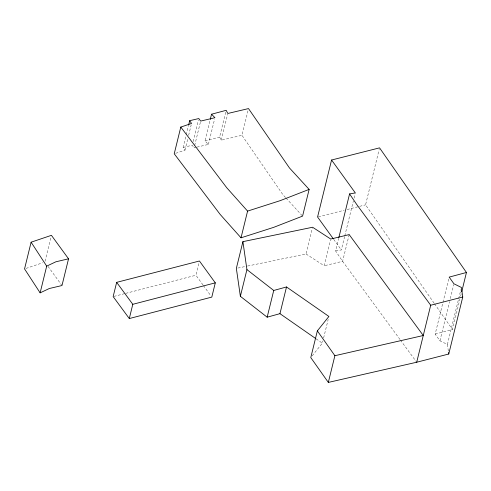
<?xml version="1.0" encoding="UTF-8"?>
<svg xmlns="http://www.w3.org/2000/svg" width="491" height="491" viewBox="0 0 491 491"><rect width="100%" height="100%" fill="white"/><g stroke="black" fill="none" stroke-linecap="round" stroke-linejoin="round"><path stroke-width="0.37" stroke-dasharray="2.46 1.84" d="M45.037 261.304L51.052 236.815M175.668 153.309L184.984 150.172L183.118 147.404L186.034 135.528M186.218 134.786L188.403 125.88M184.984 150.172L187.715 139.039M188.63 135.326L191.183 124.941M193.159 141.555L198.444 120.031M196.247 147.294L194.105 147.803L194.467 146.318M194.651 145.575L200.481 121.829M196.959 147.128L208.374 144.428L204.98 140.929L210.265 119.411M208.374 144.428L214.573 119.196M247.961 110.806L241.946 135.295L221.251 140.18L219.618 137.032L225.817 111.801M221.251 140.18L227.628 114.213M202.986 284.958L195.934 275.242L199.082 262.421M247.593 266.042L306.028 253.964L312.411 227.99M306.028 253.964L324.177 265.76L330.56 239.786M399.993 339.465L342.614 261.316L335.574 250.907L338.667 238.325M335.574 250.907L341.331 249.931L344.602 236.613M344.786 235.87L353.33 201.083M354.054 198.125L355.146 193.681M312.172 355.865L322.342 343.178L322.894 340.95M323.618 337.98L328.178 319.432M349.181 234.6L342.614 261.316L324.177 265.76M434.112 303.168L365.562 204.851L379.193 149.338M448.338 351.077L447.405 344.467L439.936 340.779L435.167 334.113L442.808 303.027M442.986 302.284L448.805 278.6M439.936 340.779L449.572 301.554M450.296 298.589L453.752 284.528M447.405 344.467L460.859 289.696M435.167 334.113L452.45 329.473L459.907 299.123M460.632 296.165L461.362 293.207M25.998 268.424L42.68 262.777M204.98 140.929L219.618 137.032M113.894 296.411L124.978 293.55M125.721 293.36L195.934 275.242M318.315 216.819L344.148 210.271M347.106 209.528L358.915 206.533M359.651 206.343L365.562 204.851M183.118 147.404L192.251 145.262L194.105 147.803M237.853 268.055L246.838 266.196M316.112 338.839L322.342 343.178M285.498 197.492L282.908 194.675L241.946 135.295M286.014 198.057L302.063 215.543M400.441 340.079L416.251 361.615M48.008 266.368L61.528 284.915M203.427 285.566L210.915 295.889M333.708 239.375L341.331 249.931M434.547 303.794L452.45 329.473"/><path stroke-width="0.74" d="M31.111 242.198L24.55 268.915L40.127 292.857L49.321 288.512L61.983 285.529L68.544 258.818L51.42 235.33L31.111 242.198L46.694 266.14L40.127 292.857M116.655 282.356L113.151 296.601L129.293 318.555L211.799 297.104L215.297 282.853L199.432 260.997L116.655 282.356L132.791 304.31L129.293 318.555M211.541 114.219L214.935 117.711L200.666 121.087L198.812 118.552L189.679 120.688L191.545 123.456L180.792 127.077L174.231 153.787L220.177 214.444L241.02 237.816L273.683 227.351L302.579 216.108L309.14 189.391L289.469 167.959L248.507 108.585L227.812 113.47L226.179 110.315L211.541 114.219L210.265 119.411M188.587 125.137L189.679 120.688M241.02 237.816L247.581 211.105L226.738 187.728L180.792 127.077M333.26 238.749L317.573 217.01L331.572 160.017L379.561 147.859L466.45 272.48L449.167 277.12L453.936 283.792L461.405 287.474L462.755 297.024L448.756 354.011L416.706 362.229L328.326 382.415L334.887 355.705L423.267 335.513L349.181 234.6L330.744 239.043L312.595 227.247L242.916 241.652L236.349 268.362L240.369 296.319L267.165 317.18L279.95 313.669L315.486 338.403M240.369 296.319L246.93 269.608L242.916 241.652M267.165 317.18L273.733 290.469L286.511 286.959L328.909 316.462L317.352 330.879L310.785 357.595L328.326 382.415M279.95 313.669L286.511 286.959M338.845 237.589L349.574 193.92L355.331 192.938L331.572 160.017M416.706 362.229L430.705 305.236L356.613 204.324L349.574 193.92M461.724 291.728L466.45 272.48M46.694 266.14L55.882 261.795L68.544 258.818M309.14 189.391L280.244 200.635L247.581 211.105M132.791 304.31L215.297 282.853M430.705 305.236L462.755 297.024M246.93 269.608L273.733 290.469M317.352 330.879L334.887 355.705M448.547 352.544L448.756 354.011"/></g></svg>
